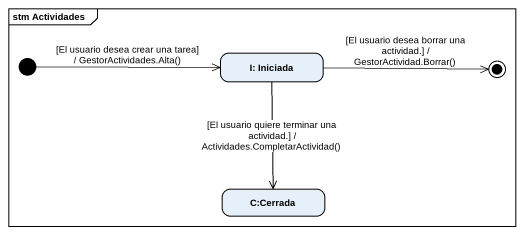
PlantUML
@startuml
mainframe stm Actividades
hide empty description
state "I: Iniciada" as I_Iniciada
state "C:Cerrada" as C_Cerrada
[*] -right-> I_Iniciada : [El usuario desea crear una tarea] / GestorActividades.Alta()
I_Iniciada --> C_Cerrada : [El usuario quiere terminar una actividad.] / Actividades.CompletarActividad()
I_Iniciada -right-> [*] : [El usuario desea borrar una actividad.] / GestorActividad.Borrar()
@enduml
